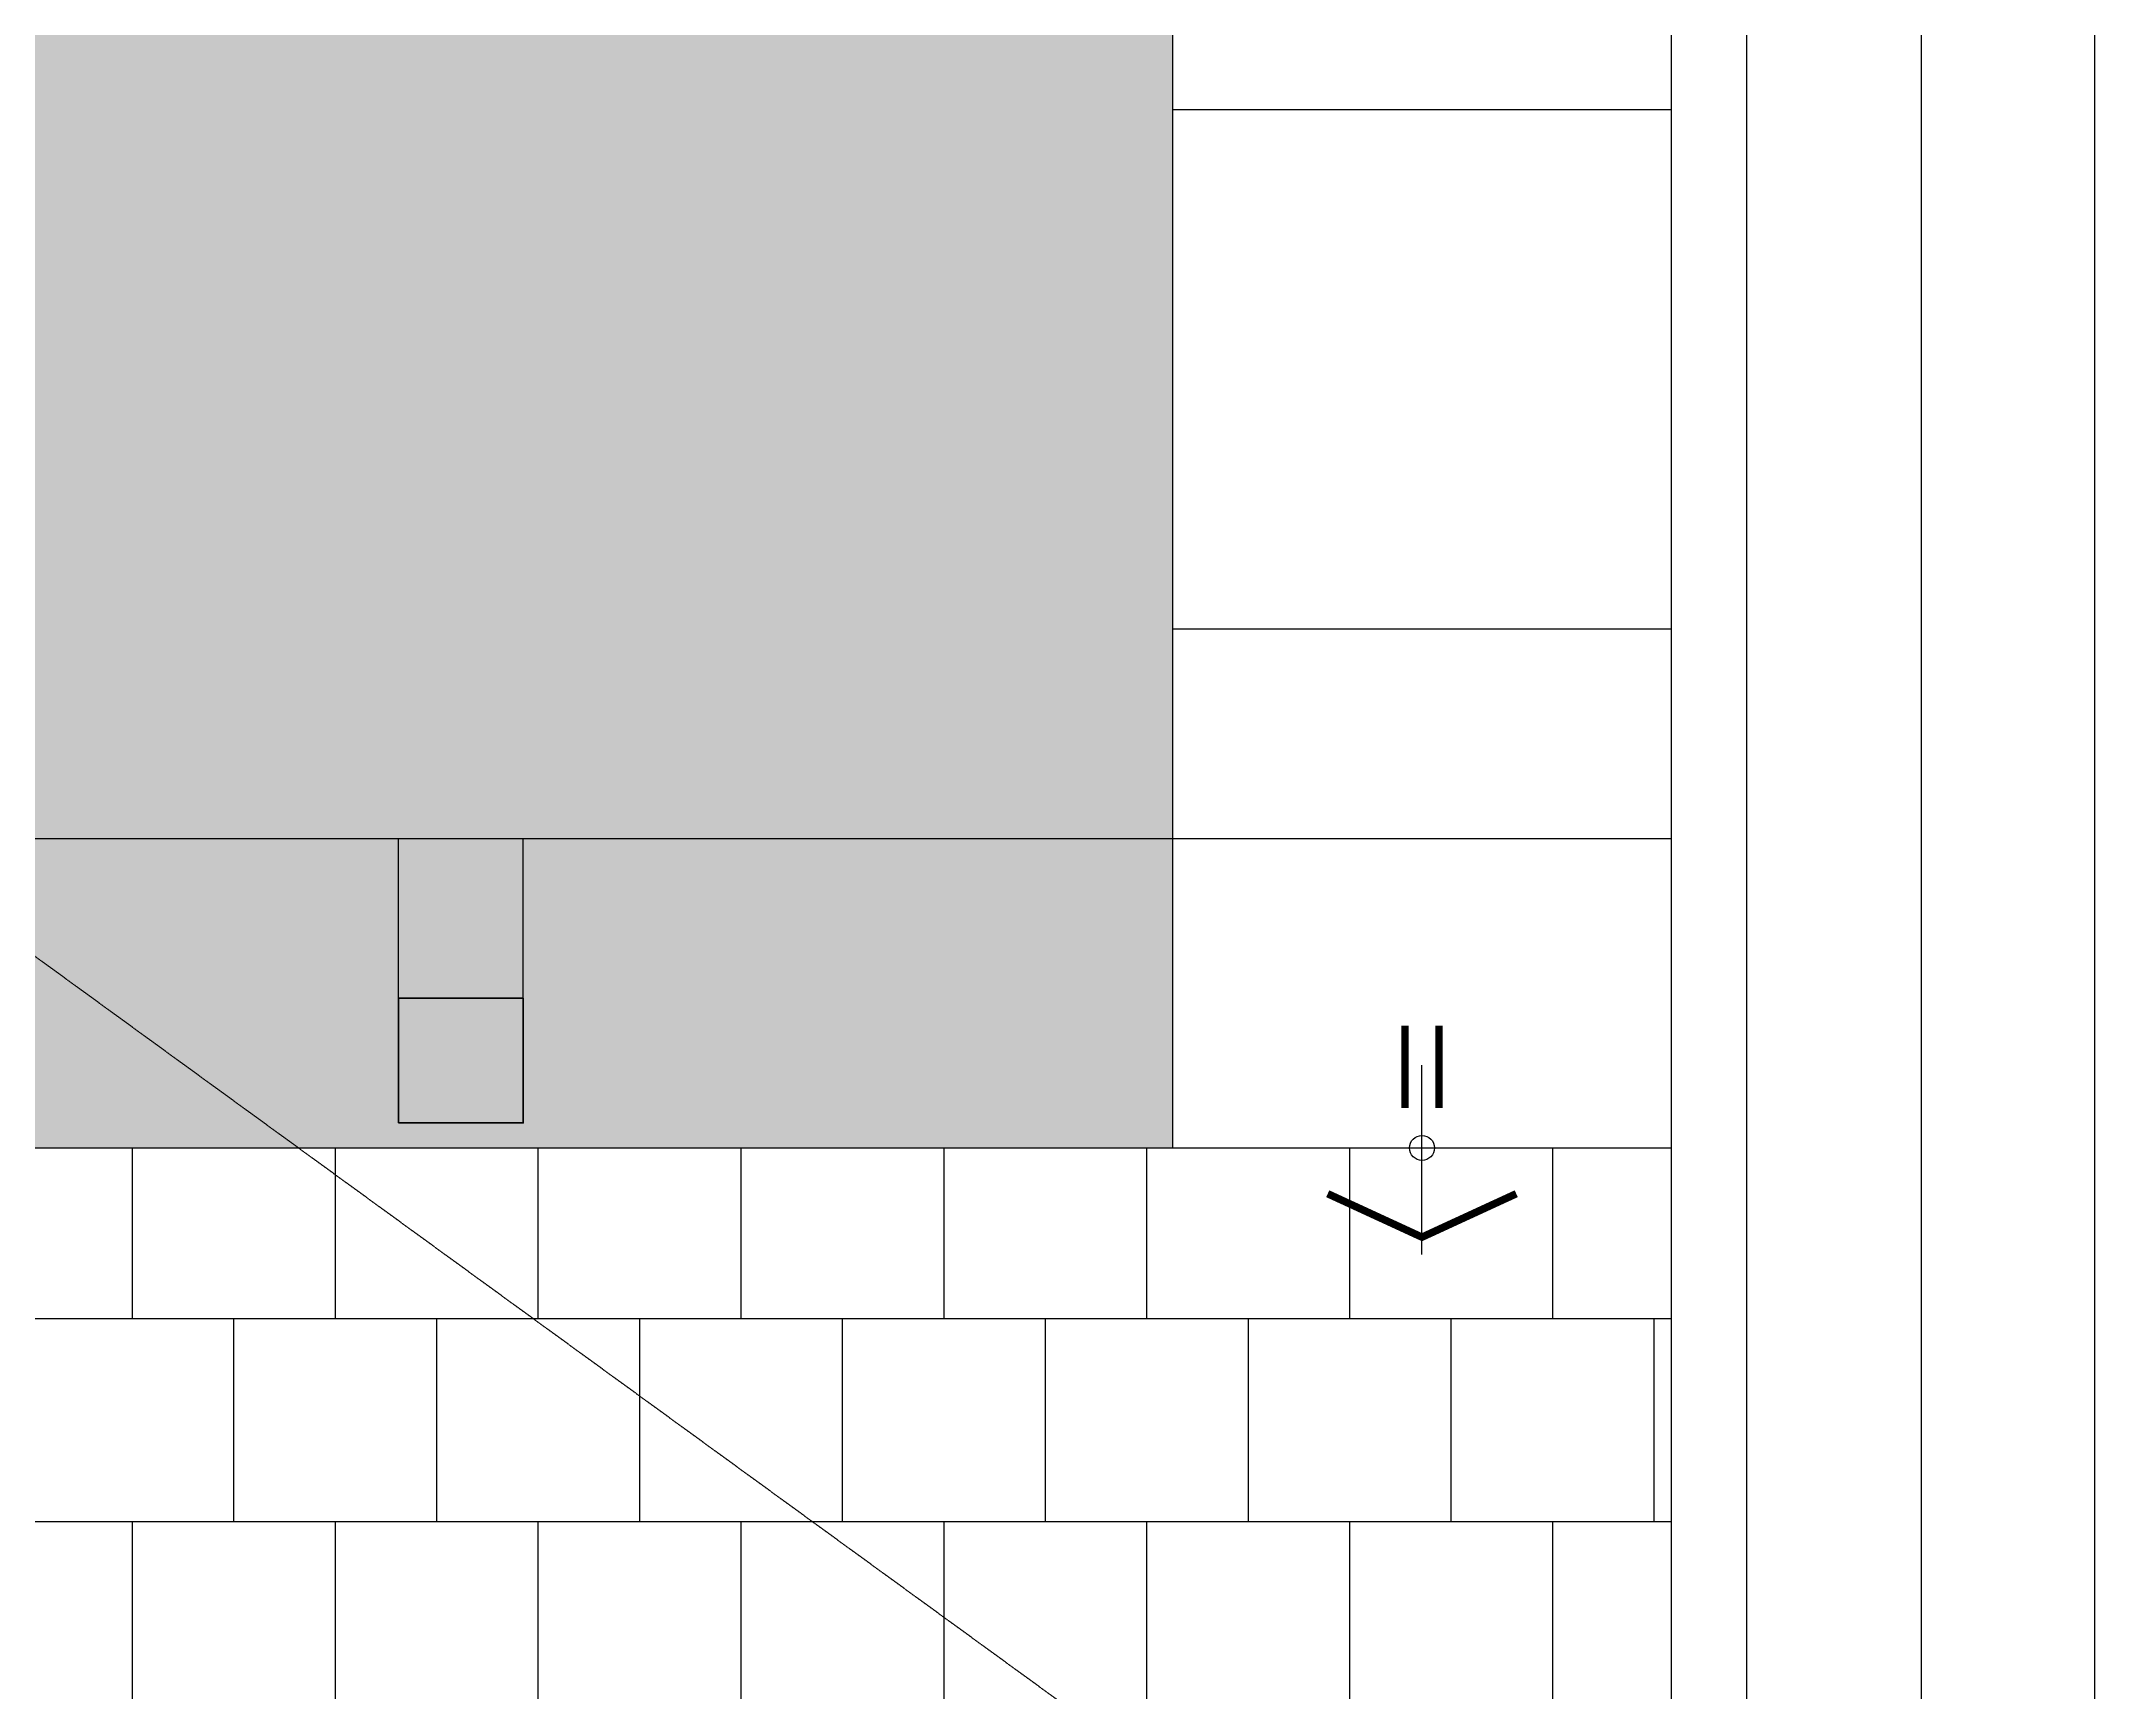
# Model space of a CAD drawing. Header units: millimetres. Extents: x -249630 to 95394, y -188036 to 109963.
# Drawn here: x -90660 to -85518, y 46676 to 50812 of the extents above; entities that cross this region are included whole.
import ezdxf

# ---------------------------------------------------------------- set-up
doc = ezdxf.new("R2010")
doc.units = ezdxf.units.MM
doc.header["$PDMODE"] = 2
doc.linetypes.add('HIDDEN2', pattern=[4.7625, 3.175, -1.5875])
for name, color, linetype in [('04', 4, 'Continuous'), ('Arboles', 86, 'Continuous'), ('cotas', 1, 'Continuous'), ('Layer2', 8, 'Continuous'), ('Layer8', 8, 'Continuous'), ('TERRAZA', 1, 'Continuous'), ('VEREDA', 1, 'Continuous')]:
    doc.layers.add(name, color=color, linetype=linetype)
doc.layers.add('MUROS', color=6, linetype='Continuous', lineweight=60)
doc.styles.add('COTAS', font='arial.ttf', dxfattribs={"width": 1.1})
doc.dimstyles.new('COTA1-50', dxfattribs={"dimscale": 0.5, "dimtxt": 0.22, "dimasz": 0.12, "dimexe": 0.08, "dimexo": 0.05, "dimgap": 0.076, "dimtad": 2, "dimzin": 4, "dimdsep": 46, "dimtxsty": 'COTAS', "dimblk": 'ARCHTICK', "dimcen": -0.1, "dimclrd": 141, "dimclre": 141, "dimclrt": 11, "dimadec": 0, "dimazin": 0, "dimtfac": 1, "dimtix": 1, "dimtmove": 1, "dimatfit": 3, "dimfxl": 1, "dimtolj": 1, "dimtzin": 0, "dimarcsym": 0})

# ---------------------------------------------------------------- blocks, each defined once
blk = doc.blocks.new('_ArchTick')
at = {"color": 0, "linetype": 'ByBlock', "const_width": 0.15}
blk.add_lwpolyline([(-0.5, -0.5), (0.5, 0.5)], dxfattribs=at)
blk = doc.blocks.new('*D71')
at = {"layer": 'cotas', "color": 141, "lineweight": -2, "transparency": 16777216}
for p, q in [((-86390.5, 57852.8), (-85953.1, 57852.8)), ((-85953.2, 57852.8), (-85953.2, 45540.3)), ((-86390.5, 45540.3), (-85953.1, 45540.3))]:
    blk.add_line(p, q, dxfattribs=at)
at = {"layer": 'Defpoints', "color": 0, "transparency": 16777216}
for p in [(-86390.5, 57852.8), (-86390.5, 45540.3), (-85953.2, 45540.3)]:
    blk.add_point(p, dxfattribs=at)
at = {"layer": 'cotas', "color": 141, "lineweight": -2, "transparency": 16777216, "xscale": 0.06, "yscale": 0.06, "zscale": 0.06}
for p, rotation in [((-85953.2, 57852.8), 90), ((-85953.2, 45540.3), 270)]:
    blk.add_blockref('_ArchTick', p, dxfattribs=dict(at, rotation=rotation))
at = {"layer": 'cotas', "color": 11, "transparency": 16777216, "insert": (-85953.1, 51696.5), "char_height": 0.11, "attachment_point": 5, "rotation": 90, "style": 'COTAS'}
blk.add_mtext('\\A1;12312.50', dxfattribs=at)
blk = doc.blocks.new('*D74')
at = {"layer": 'cotas', "color": 141, "lineweight": -2, "transparency": 16777216}
for p, q in [((-85953.2, 58040.3), (-85518.4, 58040.3)), ((-85518.4, 29727.8), (-85518.4, 58040.3)), ((-85953.2, 29727.8), (-85518.4, 29727.8))]:
    blk.add_line(p, q, dxfattribs=at)
at = {"layer": 'Defpoints', "color": 0, "transparency": 16777216}
for p in [(-85953.2, 58040.3), (-85518.4, 58040.3), (-85953.2, 29727.8)]:
    blk.add_point(p, dxfattribs=at)
at = {"layer": 'cotas', "color": 141, "lineweight": -2, "transparency": 16777216, "xscale": 0.06, "yscale": 0.06, "zscale": 0.06}
for p, rotation in [((-85518.4, 58040.3), 90), ((-85518.4, 29727.8), 270)]:
    blk.add_blockref('_ArchTick', p, dxfattribs=dict(at, rotation=rotation))
at = {"layer": 'cotas', "color": 11, "transparency": 16777216, "insert": (-85518.3, 43884), "char_height": 0.11, "attachment_point": 5, "rotation": 90, "style": 'COTAS'}
blk.add_mtext('\\A1;28312.50', dxfattribs=at)
blk = doc.blocks.new('*D80')
at = {"layer": 'cotas', "color": 141, "lineweight": -2, "transparency": 16777216}
for p, q in [((-94140.5, 48415.3), (-94140.5, 48815.3)), ((-94140.5, 48815.3), (-89765.5, 48815.3)), ((-89765.5, 48415.3), (-89765.5, 48815.3))]:
    blk.add_line(p, q, dxfattribs=at)
at = {"layer": 'Defpoints', "color": 0, "transparency": 16777216}
for p in [(-89765.5, 48815.3), (-94140.5, 48415.3), (-89765.5, 48415.3)]:
    blk.add_point(p, dxfattribs=at)
at = {"layer": 'cotas', "color": 141, "lineweight": -2, "transparency": 16777216, "xscale": 0.06, "yscale": 0.06, "zscale": 0.06, "rotation": 180}
blk.add_blockref('_ArchTick', (-94140.5, 48815.3), dxfattribs=at)
at = {"layer": 'cotas', "color": 141, "lineweight": -2, "transparency": 16777216, "xscale": 0.06, "yscale": 0.06, "zscale": 0.06}
blk.add_blockref('_ArchTick', (-89765.5, 48815.3), dxfattribs=at)
at = {"layer": 'cotas', "color": 11, "transparency": 16777216, "insert": (-91953, 48815.4), "char_height": 0.11, "attachment_point": 5, "style": 'COTAS'}
blk.add_mtext('\\A1;4375.00', dxfattribs=at)
blk = doc.blocks.new('*D81')
at = {"layer": 'cotas', "color": 141, "lineweight": -2, "transparency": 16777216}
for p, q in [((-89765.5, 48415.3), (-89765.5, 48815.3)), ((-89765.5, 48815.3), (-89453, 48815.3)), ((-89453, 48415.3), (-89453, 48815.3))]:
    blk.add_line(p, q, dxfattribs=at)
at = {"layer": 'Defpoints', "color": 0, "transparency": 16777216}
for p in [(-89453, 48815.3), (-89765.5, 48415.3), (-89453, 48415.3)]:
    blk.add_point(p, dxfattribs=at)
at = {"layer": 'cotas', "color": 141, "lineweight": -2, "transparency": 16777216, "xscale": 0.06, "yscale": 0.06, "zscale": 0.06, "rotation": 180}
blk.add_blockref('_ArchTick', (-89765.5, 48815.3), dxfattribs=at)
at = {"layer": 'cotas', "color": 141, "lineweight": -2, "transparency": 16777216, "xscale": 0.06, "yscale": 0.06, "zscale": 0.06}
blk.add_blockref('_ArchTick', (-89453, 48815.3), dxfattribs=at)
at = {"layer": 'cotas', "color": 11, "transparency": 16777216, "insert": (-89609.2, 48815.4), "char_height": 0.11, "attachment_point": 5, "style": 'COTAS'}
blk.add_mtext('\\A1;312.50', dxfattribs=at)
blk = doc.blocks.new('*D82')
at = {"layer": 'cotas', "color": 141, "lineweight": -2, "transparency": 16777216}
for p, q in [((-89453, 48415.3), (-89453, 48815.3)), ((-89453, 48815.3), (-86578, 48815.3)), ((-86578, 48415.3), (-86578, 48815.3))]:
    blk.add_line(p, q, dxfattribs=at)
at = {"layer": 'Defpoints', "color": 0, "transparency": 16777216}
for p in [(-86578, 48815.3), (-89453, 48415.3), (-86578, 48415.3)]:
    blk.add_point(p, dxfattribs=at)
at = {"layer": 'cotas', "color": 141, "lineweight": -2, "transparency": 16777216, "xscale": 0.06, "yscale": 0.06, "zscale": 0.06, "rotation": 180}
blk.add_blockref('_ArchTick', (-89453, 48815.3), dxfattribs=at)
at = {"layer": 'cotas', "color": 141, "lineweight": -2, "transparency": 16777216, "xscale": 0.06, "yscale": 0.06, "zscale": 0.06}
blk.add_blockref('_ArchTick', (-86578, 48815.3), dxfattribs=at)
at = {"layer": 'cotas', "color": 11, "transparency": 16777216, "insert": (-88015.5, 48815.4), "char_height": 0.11, "attachment_point": 5, "style": 'COTAS'}
blk.add_mtext('\\A1;2875.00', dxfattribs=at)

msp = doc.modelspace()

# ---------------------------------------------------------------- hatches: boundary and pattern name
at = {"layer": 'Arboles'}
h = msp.add_hatch(dxfattribs=at)
h.set_pattern_fill('AR-SAND', color=256, scale=5, angle=45, style=0, double=1)
h.set_pattern_definition([(82.5, (-230894.77, -222643.12), (-178.69067, 167.37674), [0, -193.04, 0, -215.9, 0, -206.375]), (52.5, (-230894.77, -222643.12), (-94.50546, 412.36643), [0, -104.14, 0, -173.99, 0, -66.675]), (12.5, (-231005.23, -222753.58), (279.14991, 280.16616), [0, -63.5, 0, -228.6, 0, -298.45]), (2.5, (-231005.23, -222753.58), (191.14055, 348.7754), [0, -31.75, 0, -149.86, 0, -171.45])])
h.paths.add_polyline_path([(-97702.993, 54540.273), (-98952.993, 54540.273), (-98952.993, 48040.273), (-87827.993, 48040.273), (-87827.993, 54540.273), (-93577.993, 54540.273)])
h.paths.add_polyline_path([(-94250.928, 50615.169, -1), (-94467.279, 50615.169, -1)], flags=16)
h.paths.add_polyline_path([(-94258.806, 50628.764), (-93048.928, 50628.764), (-93048.928, 50839.375), (-94258.806, 50839.375)], flags=24)
h.paths.add_polyline_path([(-94642.257, 50848.675), (-92877.939, 50848.675), (-92877.939, 51124.471), (-94642.257, 51124.471)], flags=24)
at = {"layer": 'Layer8'}
h = msp.add_hatch(dxfattribs=at)
h.set_pattern_fill('AR-B88', color=256, scale=2.5, angle=180, style=0)
h.set_pattern_definition([(180, (-230894.77, -222643.1), (-6e-14, -508), []), (270, (-230894.77, -222643.12), (254, -508), [508, -508])])
h.paths.add_polyline_path([(-96340.683, 48040.273), (-98827.993, 45540.273), (-98390.493, 45540.273), (-95577.993, 45540.273), (-95577.993, 45503.341), (-95526.856, 45503.341), (-95526.856, 45437.784), (-94504.129, 45437.784), (-94504.129, 45503.341), (-94452.993, 45503.341), (-94452.993, 45540.273), (-94452.993, 45852.773), (-94140.493, 45852.773), (-94140.493, 45540.273), (-92140.493, 45540.273), (-92140.493, 45503.341), (-92089.356, 45503.341), (-92089.356, 45440.841), (-91066.629, 45440.841), (-91066.629, 45503.341), (-91015.493, 45503.341), (-91015.493, 45540.273), (-89765.493, 45540.273), (-89765.493, 45852.773), (-89452.993, 45852.773), (-89452.993, 45540.273), (-89452.993, 45500.184), (-89415.652, 45500.184, -0.39496956), (-88465.619, 46476.103), (-88465.619, 46476.826), (-88428.056, 46476.826), (-88428.056, 45500.184), (-88390.493, 45500.184), (-88390.493, 45540.273), (-86577.993, 45540.273), (-90015.493, 48040.273)])
h.paths.add_polyline_path([(-98952.993, 48040.273), (-98952.993, 45852.773), (-98827.993, 45852.773), (-98827.993, 45540.273), (-96340.683, 48040.273)])
h.paths.add_polyline_path([(-88465.619, 46476.103, 0.39496956), (-89415.652, 45500.184), (-89415.43, 45500.184), (-89415.43, 45451.889), (-89404.697, 45451.889), (-89404.697, 45392.861), (-89452.993, 45392.861), (-89452.993, 45352.773), (-88390.493, 45352.773), (-88390.493, 45392.861), (-88438.788, 45392.861), (-88438.788, 45451.889), (-88428.056, 45451.889), (-88428.056, 45500.184), (-88465.619, 45500.184)])
h.paths.add_polyline_path([(-90015.493, 48040.273), (-86577.993, 45540.273), (-86577.993, 48040.273)])
h.paths.add_polyline_path([(-93898.382, 46833.381), (-92940.087, 46833.381), (-92940.087, 47095.881), (-93898.382, 47095.881)], flags=24)

# ---------------------------------------------------------------- linework, layer by layer
at = {"layer": '04'}
for p, q in [((-86390.493, 58040.273), (-86390.493, 36915.273)), ((-86577.993, 45540.273), (-86577.993, 57852.773))]:
    msp.add_line(p, q, dxfattribs=at)
at = {"layer": 'Layer2', "linetype": 'HIDDEN2', "ltscale": 0.15}
msp.add_lwpolyline([(-98952.993, 54540.273), (-86577.993, 45540.273)], dxfattribs=at)
at = {"layer": 'MUROS'}
msp.add_lwpolyline([(-89765.493, 48102.773), (-89452.993, 48102.773), (-89452.993, 48415.273), (-89765.493, 48415.273)], close=True, dxfattribs=at)
at = {"layer": 'TERRAZA'}
msp.add_line((-98952.993, 48040.273), (-86577.993, 48040.273), dxfattribs=at)
at = {"layer": 'VEREDA'}
for p, q in [((-87827.993, 54540.273), (-87827.993, 48040.273)), ((-87827.993, 50640.273), (-86577.993, 50640.273)), ((-87827.993, 49340.273), (-86577.993, 49340.273)), ((-87202.993, 47773.821), (-87202.993, 48247.947))]:
    msp.add_line(p, q, dxfattribs=at)
at = {"layer": 'VEREDA', "const_width": 18.75}
for points in [[(-87245.362, 48346.737), (-87245.362, 48140.675)], [(-87160.623, 48346.737), (-87160.623, 48140.675)]]:
    msp.add_lwpolyline(points, dxfattribs=at)
at = {"layer": 'VEREDA'}
msp.add_lwpolyline([(-87438.971, 47925.652, 18.75, 18.75, 0), (-87202.993, 47816.889, 18.75, 18.75, 0), (-86967.014, 47925.652, 0, 0, 0)], format="xyseb", dxfattribs=at)
msp.add_circle((-87202.993, 48040.273), 31.25, dxfattribs=at)

# ---------------------------------------------------------------- dimensions: what is measured, and where the dimension line sits
at = {"layer": 'cotas'}
for base, p1, p2, picture, middle in [((-85518.395, 58040.273), (-85953.183, 29727.773), (-85953.183, 58040.273), '*D74', (-85518.301, 43884.023)), ((-85953.183, 45540.273), (-86390.493, 57852.773), (-86390.493, 45540.273), '*D71', (-85953.088, 51696.523))]:
    dim = msp.add_linear_dim(base=base, p1=p1, p2=p2, angle=90, dimstyle='COTA1-50', dxfattribs=at)
    dim.commit()
    dim.dimension.update_dxf_attribs({"geometry": picture, "text_midpoint": middle})
for base, p1, p2, picture, middle in [((-89765.493, 48815.279), (-94140.493, 48415.273), (-89765.493, 48415.273), '*D80', (-91952.993, 48815.373)), ((-89452.993, 48815.279), (-89765.493, 48415.273), (-89452.993, 48415.273), '*D81', (-89609.243, 48815.373)), ((-86577.993, 48815.279), (-89452.993, 48415.273), (-86577.993, 48415.273), '*D82', (-88015.493, 48815.373))]:
    dim = msp.add_linear_dim(base=base, p1=p1, p2=p2, dimstyle='COTA1-50', dxfattribs=at)
    dim.commit()
    dim.dimension.update_dxf_attribs({"geometry": picture, "text_midpoint": middle})

doc.saveas('drawing.dxf')
